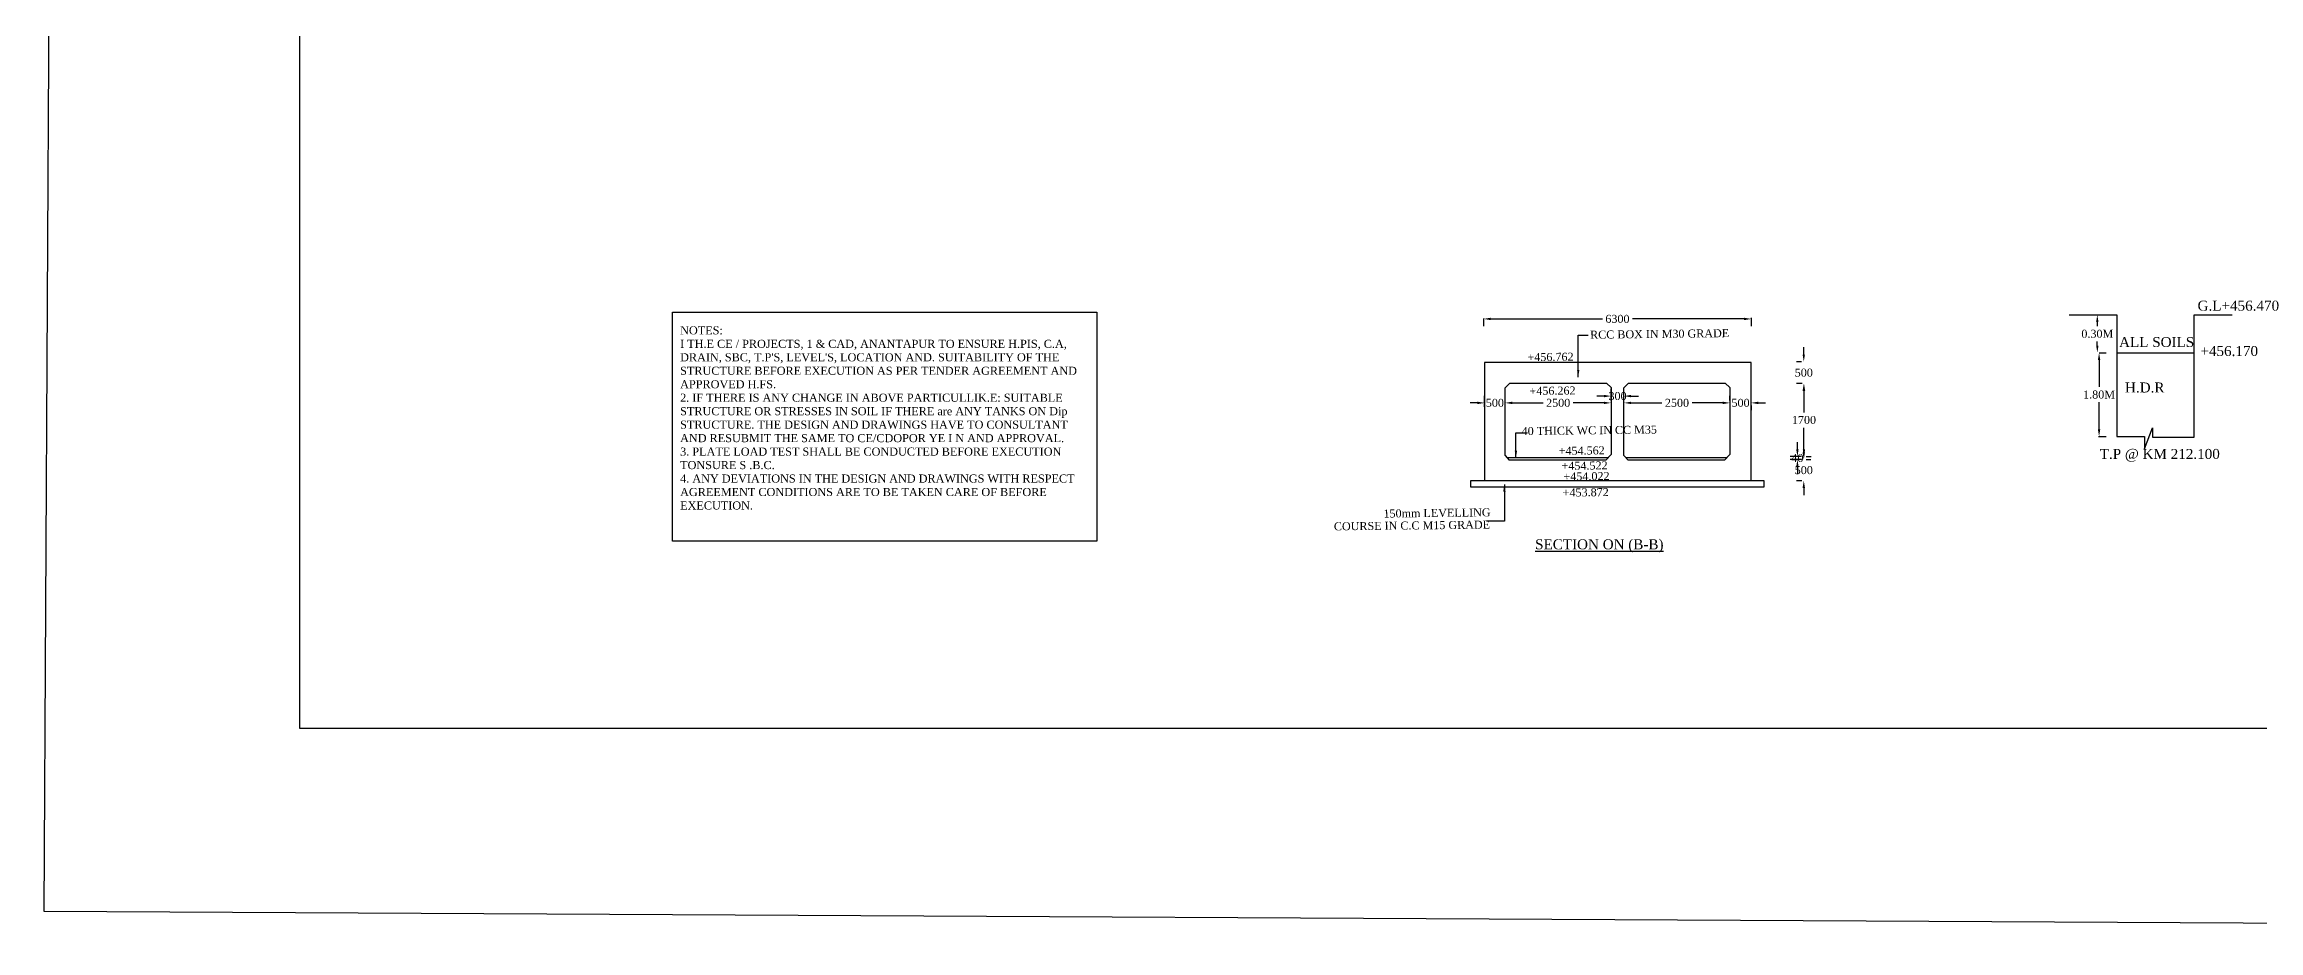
# Model space of a CAD drawing. Header units: inches. Extents: x 84.7 to 174.4, y 40.8 to 102.2.
# Drawn here: x 84.7 to 140.1, y 40.8 to 62.9 of the extents above; entities that cross this region are included whole.
import ezdxf

# ---------------------------------------------------------------- set-up
doc = ezdxf.new("R2010")
doc.units = ezdxf.units.IN
doc.header["$MEASUREMENT"] = 0
doc.linetypes.add('ACAD_ISO03W100', pattern=[30, 12, -18])
for name, color, linetype in [('DIMENSION', 7, 'Continuous'), ('DRAWING', 7, 'Continuous'), ('TEXT', 7, 'Continuous')]:
    doc.layers.add(name, color=color, linetype=linetype)
doc.styles.get("Standard").update_dxf_attribs({"font": 'times.ttf', "height": 0.2})
doc.dimstyles.get("Standard").update_dxf_attribs({"dimtxt": 0.2, "dimasz": 0.18, "dimexe": 0.18, "dimexo": 0.0625, "dimgap": 0.09, "dimtad": 0, "dimtih": 1, "dimtoh": 1, "dimdec": 4, "dimzin": 0, "dimdsep": 46, "dimtxsty": 'Standard', "dimcen": 0.09, "dimadec": 0, "dimazin": 0, "dimtfac": 1, "dimtdec": 4, "dimtofl": 0, "dimtmove": 0, "dimatfit": 3, "dimfxl": 1, "dimtolj": 1, "dimtzin": 0, "dimarcsym": 0})
picture_1 = doc.add_image_def('image1.jpg', size_in_pixel=(7220, 4926))

# ---------------------------------------------------------------- blocks, each defined once
blk = doc.blocks.new('*D103')
at = {"layer": 'Defpoints', "color": 0, "linetype": 'ACAD_ISO03W100', "transparency": 16777216}
for p in [(136.026, 56.141), (136.04, 56.141), (136.026, 55.197)]:
    blk.add_point(p, dxfattribs=at)
at = {"layer": 'DIMENSION', "color": 0, "linetype": 'ACAD_ISO03W100', "lineweight": -2, "transparency": 16777216}
for p, q in [((136.04, 55.961), (136.04, 55.861)), ((136.089, 56.141), (136.22, 56.141)), ((136.04, 55.377), (136.04, 55.477)), ((136.089, 55.197), (136.22, 55.197))]:
    blk.add_line(p, q, dxfattribs=at)
at = {"layer": 'DIMENSION', "color": 0, "linetype": 'ACAD_ISO03W100', "transparency": 16777216}
for points in [[(136.01, 55.961), (136.07, 55.961), (136.04, 56.141)], [(136.01, 55.377), (136.07, 55.377), (136.04, 55.197)]]:
    blk.add_solid(points, dxfattribs=at)
at = {"layer": 'DIMENSION', "color": 0, "linetype": 'ACAD_ISO03W100', "transparency": 16777216, "insert": (136.04, 55.669), "char_height": 0.2, "attachment_point": 5}
blk.add_mtext('\\A1;0.30M', dxfattribs=at)
blk = doc.blocks.new('*D104')
at = {"layer": 'Defpoints', "color": 0, "linetype": 'ACAD_ISO03W100', "transparency": 16777216}
for p in [(136.04, 55.197), (136.004, 53.105), (136.084, 53.105)]:
    blk.add_point(p, dxfattribs=at)
at = {"layer": 'DIMENSION', "color": 0, "linetype": 'ACAD_ISO03W100', "lineweight": -2, "transparency": 16777216}
for p, q in [((136.084, 55.017), (136.084, 54.343)), ((136.102, 55.197), (136.264, 55.197)), ((136.084, 53.285), (136.084, 53.959)), ((136.067, 53.105), (136.264, 53.105))]:
    blk.add_line(p, q, dxfattribs=at)
at = {"layer": 'DIMENSION', "color": 0, "linetype": 'ACAD_ISO03W100', "transparency": 16777216}
for points in [[(136.054, 55.017), (136.114, 55.017), (136.084, 55.197)], [(136.054, 53.285), (136.114, 53.285), (136.084, 53.105)]]:
    blk.add_solid(points, dxfattribs=at)
at = {"layer": 'DIMENSION', "color": 0, "linetype": 'ACAD_ISO03W100', "transparency": 16777216, "insert": (136.084, 54.151), "char_height": 0.2, "attachment_point": 5}
blk.add_mtext('\\A1;1.80M', dxfattribs=at)
blk = doc.blocks.new('*D105')
at = {"layer": 'Defpoints', "color": 0, "linetype": 'ACAD_ISO03W100', "transparency": 16777216}
for p in [(120.728, 53.784), (121.241, 53.944), (121.241, 53.784)]:
    blk.add_point(p, dxfattribs=at)
at = {"layer": 'DIMENSION', "color": 0, "linetype": 'ACAD_ISO03W100', "lineweight": -2, "transparency": 16777216}
for p, q in [((120.548, 53.944), (120.368, 53.944)), ((120.728, 53.847), (120.728, 54.124)), ((121.241, 53.847), (121.241, 54.124)), ((121.421, 53.944), (121.601, 53.944))]:
    blk.add_line(p, q, dxfattribs=at)
at = {"layer": 'DIMENSION', "color": 0, "linetype": 'ACAD_ISO03W100', "transparency": 16777216}
for points in [[(120.548, 53.974), (120.548, 53.914), (120.728, 53.944)], [(121.421, 53.974), (121.421, 53.914), (121.241, 53.944)]]:
    blk.add_solid(points, dxfattribs=at)
at = {"layer": 'DIMENSION', "color": 0, "linetype": 'ACAD_ISO03W100', "transparency": 16777216, "insert": (120.984, 53.944), "char_height": 0.2, "attachment_point": 5}
blk.add_mtext('\\A1;500', dxfattribs=at)
blk = doc.blocks.new('*D106')
at = {"layer": 'Defpoints', "color": 0, "linetype": 'ACAD_ISO03W100', "transparency": 16777216}
for p in [(121.241, 53.944), (123.89, 53.944), (123.89, 53.944)]:
    blk.add_point(p, dxfattribs=at)
at = {"layer": 'DIMENSION', "color": 0, "linetype": 'ACAD_ISO03W100', "lineweight": -2, "transparency": 16777216}
for p, q in [((121.241, 54.007), (121.241, 54.124)), ((121.421, 53.944), (122.189, 53.944)), ((123.71, 53.944), (122.943, 53.944)), ((123.89, 54.007), (123.89, 54.124))]:
    blk.add_line(p, q, dxfattribs=at)
at = {"layer": 'DIMENSION', "color": 0, "linetype": 'ACAD_ISO03W100', "transparency": 16777216}
for points in [[(121.421, 53.974), (121.421, 53.914), (121.241, 53.944)], [(123.71, 53.974), (123.71, 53.914), (123.89, 53.944)]]:
    blk.add_solid(points, dxfattribs=at)
at = {"layer": 'DIMENSION', "color": 0, "linetype": 'ACAD_ISO03W100', "transparency": 16777216, "insert": (122.566, 53.944), "char_height": 0.2, "attachment_point": 5}
blk.add_mtext('\\A1;2500', dxfattribs=at)
blk = doc.blocks.new('*D107')
at = {"layer": 'Defpoints', "color": 0, "linetype": 'ACAD_ISO03W100', "transparency": 16777216}
for p in [(123.89, 53.944), (124.21, 54.114), (124.21, 53.944)]:
    blk.add_point(p, dxfattribs=at)
at = {"layer": 'DIMENSION', "color": 0, "linetype": 'ACAD_ISO03W100', "lineweight": -2, "transparency": 16777216}
for p, q in [((123.89, 54.007), (123.89, 54.294)), ((124.21, 54.007), (124.21, 54.294)), ((123.71, 54.114), (123.53, 54.114)), ((124.39, 54.114), (124.57, 54.114))]:
    blk.add_line(p, q, dxfattribs=at)
at = {"layer": 'DIMENSION', "color": 0, "linetype": 'ACAD_ISO03W100', "transparency": 16777216}
for points in [[(123.71, 54.144), (123.71, 54.084), (123.89, 54.114)], [(124.39, 54.144), (124.39, 54.084), (124.21, 54.114)]]:
    blk.add_solid(points, dxfattribs=at)
at = {"layer": 'DIMENSION', "color": 0, "linetype": 'ACAD_ISO03W100', "transparency": 16777216, "insert": (124.05, 54.114), "char_height": 0.2, "attachment_point": 5}
blk.add_mtext('\\A1;300', dxfattribs=at)
blk = doc.blocks.new('*D108')
at = {"layer": 'Defpoints', "color": 0, "linetype": 'ACAD_ISO03W100', "transparency": 16777216}
for p in [(124.21, 53.944), (126.86, 53.944), (126.86, 53.944)]:
    blk.add_point(p, dxfattribs=at)
at = {"layer": 'DIMENSION', "color": 0, "linetype": 'ACAD_ISO03W100', "lineweight": -2, "transparency": 16777216}
for p, q in [((124.21, 54.007), (124.21, 54.124)), ((124.39, 53.944), (125.158, 53.944)), ((126.68, 53.944), (125.912, 53.944)), ((126.86, 54.007), (126.86, 54.124))]:
    blk.add_line(p, q, dxfattribs=at)
at = {"layer": 'DIMENSION', "color": 0, "linetype": 'ACAD_ISO03W100', "transparency": 16777216}
for points in [[(124.39, 53.974), (124.39, 53.914), (124.21, 53.944)], [(126.68, 53.974), (126.68, 53.914), (126.86, 53.944)]]:
    blk.add_solid(points, dxfattribs=at)
at = {"layer": 'DIMENSION', "color": 0, "linetype": 'ACAD_ISO03W100', "transparency": 16777216, "insert": (125.535, 53.944), "char_height": 0.2, "attachment_point": 5}
blk.add_mtext('\\A1;2500', dxfattribs=at)
blk = doc.blocks.new('*D109')
at = {"layer": 'Defpoints', "color": 0, "linetype": 'ACAD_ISO03W100', "transparency": 16777216}
for p in [(126.86, 53.944), (127.388, 53.944), (127.388, 53.944)]:
    blk.add_point(p, dxfattribs=at)
at = {"layer": 'DIMENSION', "color": 0, "linetype": 'ACAD_ISO03W100', "lineweight": -2, "transparency": 16777216}
for p, q in [((126.68, 53.944), (126.5, 53.944)), ((126.86, 53.882), (126.86, 53.764)), ((127.388, 53.882), (127.388, 53.764)), ((127.568, 53.944), (127.748, 53.944))]:
    blk.add_line(p, q, dxfattribs=at)
at = {"layer": 'DIMENSION', "color": 0, "linetype": 'ACAD_ISO03W100', "transparency": 16777216}
for points in [[(126.68, 53.974), (126.68, 53.914), (126.86, 53.944)], [(127.568, 53.974), (127.568, 53.914), (127.388, 53.944)]]:
    blk.add_solid(points, dxfattribs=at)
at = {"layer": 'DIMENSION', "color": 0, "linetype": 'ACAD_ISO03W100', "transparency": 16777216, "insert": (127.124, 53.944), "char_height": 0.2, "attachment_point": 5}
blk.add_mtext('\\A1;500', dxfattribs=at)
blk = doc.blocks.new('*D110')
at = {"layer": 'Defpoints', "color": 0, "linetype": 'ACAD_ISO03W100', "transparency": 16777216}
for p in [(128.708, 54.972), (128.704, 54.425), (128.725, 54.425)]:
    blk.add_point(p, dxfattribs=at)
at = {"layer": 'DIMENSION', "color": 0, "linetype": 'ACAD_ISO03W100', "lineweight": -2, "transparency": 16777216}
for p, q in [((128.646, 54.972), (128.524, 54.972)), ((128.704, 55.152), (128.704, 55.332)), ((128.663, 54.425), (128.524, 54.425)), ((128.704, 54.245), (128.704, 54.065))]:
    blk.add_line(p, q, dxfattribs=at)
at = {"layer": 'DIMENSION', "color": 0, "linetype": 'ACAD_ISO03W100', "transparency": 16777216}
for points in [[(128.674, 55.152), (128.734, 55.152), (128.704, 54.972)], [(128.674, 54.245), (128.734, 54.245), (128.704, 54.425)]]:
    blk.add_solid(points, dxfattribs=at)
at = {"layer": 'DIMENSION', "color": 0, "linetype": 'ACAD_ISO03W100', "transparency": 16777216, "insert": (128.704, 54.699), "char_height": 0.2, "attachment_point": 5}
blk.add_mtext('\\A1;500', dxfattribs=at)
blk = doc.blocks.new('*D111')
at = {"layer": 'Defpoints', "color": 0, "linetype": 'ACAD_ISO03W100', "transparency": 16777216}
for p in [(128.725, 54.425), (128.704, 52.607), (128.709, 52.607)]:
    blk.add_point(p, dxfattribs=at)
at = {"layer": 'DIMENSION', "color": 0, "linetype": 'ACAD_ISO03W100', "lineweight": -2, "transparency": 16777216}
for p, q in [((128.663, 54.425), (128.529, 54.425)), ((128.709, 54.245), (128.709, 53.708)), ((128.709, 52.787), (128.709, 53.324)), ((128.767, 52.607), (128.889, 52.607))]:
    blk.add_line(p, q, dxfattribs=at)
at = {"layer": 'DIMENSION', "color": 0, "linetype": 'ACAD_ISO03W100', "transparency": 16777216}
for points in [[(128.679, 54.245), (128.739, 54.245), (128.709, 54.425)], [(128.679, 52.787), (128.739, 52.787), (128.709, 52.607)]]:
    blk.add_solid(points, dxfattribs=at)
at = {"layer": 'DIMENSION', "color": 0, "linetype": 'ACAD_ISO03W100', "transparency": 16777216, "insert": (128.709, 53.516), "char_height": 0.2, "attachment_point": 5}
blk.add_mtext('\\A1;1700', dxfattribs=at)
blk = doc.blocks.new('*D112')
at = {"layer": 'Defpoints', "color": 0, "linetype": 'ACAD_ISO03W100', "transparency": 16777216}
for p in [(128.704, 52.607), (128.545, 52.527), (128.713, 52.527)]:
    blk.add_point(p, dxfattribs=at)
at = {"layer": 'DIMENSION', "color": 0, "linetype": 'ACAD_ISO03W100', "lineweight": -2, "transparency": 16777216}
for p, q in [((128.642, 52.607), (128.365, 52.607)), ((128.545, 52.787), (128.545, 52.967)), ((128.65, 52.527), (128.365, 52.527)), ((128.545, 52.347), (128.545, 52.167))]:
    blk.add_line(p, q, dxfattribs=at)
at = {"layer": 'DIMENSION', "color": 0, "linetype": 'ACAD_ISO03W100', "transparency": 16777216}
for points in [[(128.515, 52.787), (128.575, 52.787), (128.545, 52.607)], [(128.515, 52.347), (128.575, 52.347), (128.545, 52.527)]]:
    blk.add_solid(points, dxfattribs=at)
at = {"layer": 'DIMENSION', "color": 0, "linetype": 'ACAD_ISO03W100', "transparency": 16777216, "insert": (128.545, 52.567), "char_height": 0.2, "attachment_point": 5}
blk.add_mtext('\\A1;40', dxfattribs=at)
blk = doc.blocks.new('*D113')
at = {"layer": 'Defpoints', "color": 0, "linetype": 'ACAD_ISO03W100', "transparency": 16777216}
for p in [(128.702, 52.527), (128.704, 51.998), (128.721, 51.998)]:
    blk.add_point(p, dxfattribs=at)
at = {"layer": 'DIMENSION', "color": 0, "linetype": 'ACAD_ISO03W100', "lineweight": -2, "transparency": 16777216}
for p, q in [((128.704, 52.707), (128.704, 52.887)), ((128.765, 52.527), (128.884, 52.527)), ((128.659, 51.998), (128.524, 51.998)), ((128.704, 51.818), (128.704, 51.638))]:
    blk.add_line(p, q, dxfattribs=at)
at = {"layer": 'DIMENSION', "color": 0, "linetype": 'ACAD_ISO03W100', "transparency": 16777216}
for points in [[(128.674, 52.707), (128.734, 52.707), (128.704, 52.527)], [(128.674, 51.818), (128.734, 51.818), (128.704, 51.998)]]:
    blk.add_solid(points, dxfattribs=at)
at = {"layer": 'DIMENSION', "color": 0, "linetype": 'ACAD_ISO03W100', "transparency": 16777216, "insert": (128.704, 52.263), "char_height": 0.2, "attachment_point": 5}
blk.add_mtext('\\A1;500', dxfattribs=at)
blk = doc.blocks.new('*D114')
at = {"layer": 'Defpoints', "color": 0, "linetype": 'ACAD_ISO03W100', "transparency": 16777216}
for p in [(120.701, 56.117), (127.392, 56.13), (127.392, 56.041)]:
    blk.add_point(p, dxfattribs=at)
at = {"layer": 'DIMENSION', "color": 0, "linetype": 'ACAD_ISO03W100', "lineweight": -2, "transparency": 16777216}
for p, q in [((120.701, 56.055), (120.701, 55.861)), ((120.881, 56.041), (123.673, 56.041)), ((127.212, 56.041), (124.421, 56.041)), ((127.392, 56.067), (127.392, 55.861))]:
    blk.add_line(p, q, dxfattribs=at)
at = {"layer": 'DIMENSION', "color": 0, "linetype": 'ACAD_ISO03W100', "transparency": 16777216}
for points in [[(120.881, 56.071), (120.881, 56.011), (120.701, 56.041)], [(127.212, 56.071), (127.212, 56.011), (127.392, 56.041)]]:
    blk.add_solid(points, dxfattribs=at)
at = {"layer": 'DIMENSION', "color": 0, "linetype": 'ACAD_ISO03W100', "transparency": 16777216, "insert": (124.047, 56.041), "char_height": 0.2, "attachment_point": 5}
blk.add_mtext('\\A1;6300', dxfattribs=at)

msp = doc.modelspace()

# ---------------------------------------------------------------- linework, layer by layer
at = {"layer": 'DRAWING'}
msp.add_lwpolyline([(91.11446, 95.7754), (166.30488, 95.7754), (166.30488, 45.81137), (91.11446, 45.81137)], close=True, dxfattribs=at)
at = {"layer": 'DRAWING', "linetype": 'ACAD_ISO03W100'}
for points in [[(100.4281, 56.21329), (111.03768, 56.21329), (111.03768, 50.49043), (100.4281, 50.49043)], [(120.72762, 52.0053), (127.38799, 52.0053), (127.38799, 54.9534), (120.72762, 54.9534)], [(120.38205, 52.0053), (127.70915, 52.0053), (127.70915, 51.83774), (120.38205, 51.83774)]]:
    msp.add_lwpolyline(points, close=True, dxfattribs=at)
for points in [[(135.33928, 56.14146), (136.52593, 56.14146), (136.52593, 53.10455), (137.22139, 53.10455), (137.22139, 52.79411), (137.41563, 53.31798), (137.41563, 53.08515), (138.4613, 53.08515), (138.4613, 56.1432), (139.41341, 56.1432)], [(136.52593, 55.19684), (138.4613, 55.19684)], [(121.24096, 54.31847), (121.35523, 54.43735)], [(121.24096, 52.63233), (121.24096, 54.31847)], [(121.35523, 54.43735), (123.7727, 54.43735)], [(123.7727, 54.43735), (123.89032, 54.33186)], [(123.89032, 54.33186), (123.89032, 52.65112)], [(124.21044, 54.31847), (124.32471, 54.43735)], [(124.21044, 52.63233), (124.21044, 54.31847)], [(124.32471, 54.43735), (126.74217, 54.43735)], [(126.74217, 54.43735), (126.8598, 54.33186)], [(126.8598, 54.33186), (126.8598, 52.65112)], [(121.24096, 52.63233), (121.3426, 52.5133)], [(123.75472, 52.5133), (123.89032, 52.65112)], [(124.21044, 52.63233), (124.31208, 52.5133)], [(126.7242, 52.5133), (126.8598, 52.65112)], [(123.81327, 52.57281), (121.29178, 52.57281)], [(123.75472, 52.5133), (121.3426, 52.5133)], [(126.78275, 52.57281), (124.26126, 52.57281)], [(126.7242, 52.5133), (124.31208, 52.5133)]]:
    msp.add_lwpolyline(points, dxfattribs=at)

# ---------------------------------------------------------------- texts
at = {"layer": 'DIMENSION', "linetype": 'ACAD_ISO03W100'}
for s, p in [('RCC BOX IN M30 GRADE', (123.36595, 55.54598)), ('+456.762', (121.79966, 54.98501)), ('+456.262', (121.84979, 54.14131)), ('40 THICK WC IN CC M35', (121.65409, 53.13882)), ('+454.562', (122.57824, 52.64605)), ('+454.522', (122.65017, 52.27091)), ('+454.022', (122.69874, 52.0053)), ('+453.872', (122.67975, 51.60318)), ('COURSE IN C.C M15 GRADE', (116.96199, 50.75915)), ('150mm LEVELLING', (118.20139, 51.07979))]:
    msp.add_text(s, height=0.2, rotation=0.678017, dxfattribs=at).set_placement(p)
at = {"layer": 'DIMENSION', "linetype": 'ACAD_ISO03W100', "char_height": 0.25, "attachment_point": 1}
for s, insert, width in [('G.L+456.470', (138.54602, 56.49722), 2.7183039), ('ALL SOILS', (136.58385, 55.58966), 2.7183039), (' +456.170', (138.52283, 55.36465), 2.7183039), ('H.D.R', (136.73241, 54.45379), 2.7183039), ('T.P @ KM 212.100', (136.09971, 52.79373), 3.1567113)]:
    msp.add_mtext(s, dxfattribs=dict(at, insert=insert, width=width))
at = {"layer": 'TEXT', "linetype": 'ACAD_ISO03W100'}
msp.add_text('%%USECTION ON (B-B)', height=0.25, dxfattribs=at).set_placement((121.98972, 50.28652))
at = {"layer": 'TEXT', "linetype": 'ACAD_ISO03W100', "insert": (100.62252, 55.85679), "char_height": 0.20185717, "width": 10.0052247, "attachment_point": 1}
msp.add_mtext("NOTES:  \\PI TH.E CE / PROJECTS, 1 & CAD, ANANTAPUR TO ENSURE H.PIS, C.A, DRAIN, SBC, T.P'S, LEVEL'S, LOCATION AND. SUITABILITY OF THE STRUCTURE BEFORE EXECUTION AS PER TENDER AGREEMENT AND APPROVED H.FS. \\P2. IF THERE IS ANY CHANGE IN ABOVE PARTICULLIK.E: SUITABLE STRUCTURE OR STRESSES IN SOIL IF THERE are ANY TANKS ON Dip STRUCTURE. THE DESIGN AND DRAWINGS HAVE TO CONSULTANT AND RESUBMIT THE SAME TO CE/CDOPOR YE I N AND APPROVAL. \\P3. PLATE LOAD TEST SHALL BE CONDUCTED BEFORE EXECUTION TONSURE S .B.C. \\P4. ANY DEVIATIONS IN THE DESIGN AND DRAWINGS WITH RESPECT AGREEMENT CONDITIONS ARE TO BE TAKEN CARE OF BEFORE EXECUTION.", dxfattribs=at)

# ---------------------------------------------------------------- dimensions: what is measured, and where the dimension line sits
at = {"layer": 'DIMENSION', "linetype": 'ACAD_ISO03W100'}
for base, p1, p2, text, picture, middle in [((127.39228, 56.04072), (120.70149, 56.11702), (127.39228, 56.12964), '6300', '*D114', (124.04689, 56.04072)), ((123.89032, 53.94437), (121.24096, 53.94437), (123.89032, 53.94437), '2500', '*D106', (122.56564, 53.94437)), ((126.8598, 53.94437), (124.21044, 53.94437), (126.8598, 53.94437), '2500', '*D108', (125.53512, 53.94437))]:
    dim = msp.add_linear_dim(base=base, p1=p1, p2=p2, text=text, dimstyle='Standard', dxfattribs=at)
    dim.commit()
    dim.dimension.update_dxf_attribs({"geometry": picture, "text_midpoint": middle})
for base, p1, p2, text, picture, middle in [((136.03983, 56.14146), (136.02643, 55.19684), (136.02643, 56.14146), '0.30M', '*D103', (136.03983, 55.66915)), ((136.0845, 53.10455), (136.03983, 55.19684), (136.00409, 53.10455), '1.80M', '*D104', (136.0845, 54.1507)), ((128.70854, 52.60691), (128.72537, 54.42541), (128.70426, 52.60691), '1700', '*D111', (128.70854, 53.51616)), ((128.70424, 51.99822), (128.70208, 52.52727), (128.72103, 51.99822), '500', '*D113', (128.70424, 52.26275))]:
    dim = msp.add_linear_dim(base=base, p1=p1, p2=p2, angle=90, text=text, dimstyle='Standard', dxfattribs=at)
    dim.commit()
    dim.dimension.update_dxf_attribs({"geometry": picture, "text_midpoint": middle})
for base, p1, p2, text, picture, middle in [((128.70398, 54.42541), (128.70826, 54.97239), (128.72537, 54.42541), '500', '*D110', (128.70398, 54.6989)), ((128.54474, 52.52727), (128.70426, 52.60691), (128.71258, 52.52727), '40', '*D112', (128.54474, 52.56709))]:
    dim = msp.add_linear_dim(base=base, p1=p1, p2=p2, angle=90, text=text, dimstyle='Standard', dxfattribs=at)
    dim.commit()
    dim.dimension.update_dxf_attribs({"geometry": picture, "text_midpoint": middle, "dimtype": 160})
for base, p1, p2, text, picture, middle in [((124.21044, 54.1143), (123.89032, 53.94437), (124.21044, 53.94437), '300', '*D107', (124.05038, 54.1143)), ((121.24096, 53.94437), (120.72762, 53.78419), (121.24096, 53.78419), '500', '*D105', (120.98429, 53.94437)), ((127.38799, 53.94431), (126.8598, 53.94437), (127.38799, 53.94437), '500', '*D109', (127.1239, 53.94431))]:
    dim = msp.add_linear_dim(base=base, p1=p1, p2=p2, text=text, dimstyle='Standard', dxfattribs=at)
    dim.commit()
    dim.dimension.update_dxf_attribs({"geometry": picture, "text_midpoint": middle, "dimtype": 160})

# ---------------------------------------------------------------- pictures from other files: only their frames are drawn
image = msp.add_image(picture_1, insert=(84.7318, 41.23917), size_in_units=(89.32475, 60.94373), rotation=-0.306801, dxfattribs=dict(fade=30))
image.dxf.flags = 7

# ---------------------------------------------------------------- leaders
for points in [[(123.06697, 54.58703), (123.06697, 55.6369), (123.31265, 55.6369)], [(121.50987, 52.57281), (121.50987, 53.1995), (121.7946, 53.1995)], [(121.22183, 51.90871), (121.22183, 50.9904), (120.77234, 50.9904)]]:
    msp.add_leader(points, dimstyle='Standard', override={"dimgap": 0.09, "dimtad": 0}, dxfattribs=at)

doc.saveas('drawing.dxf')
